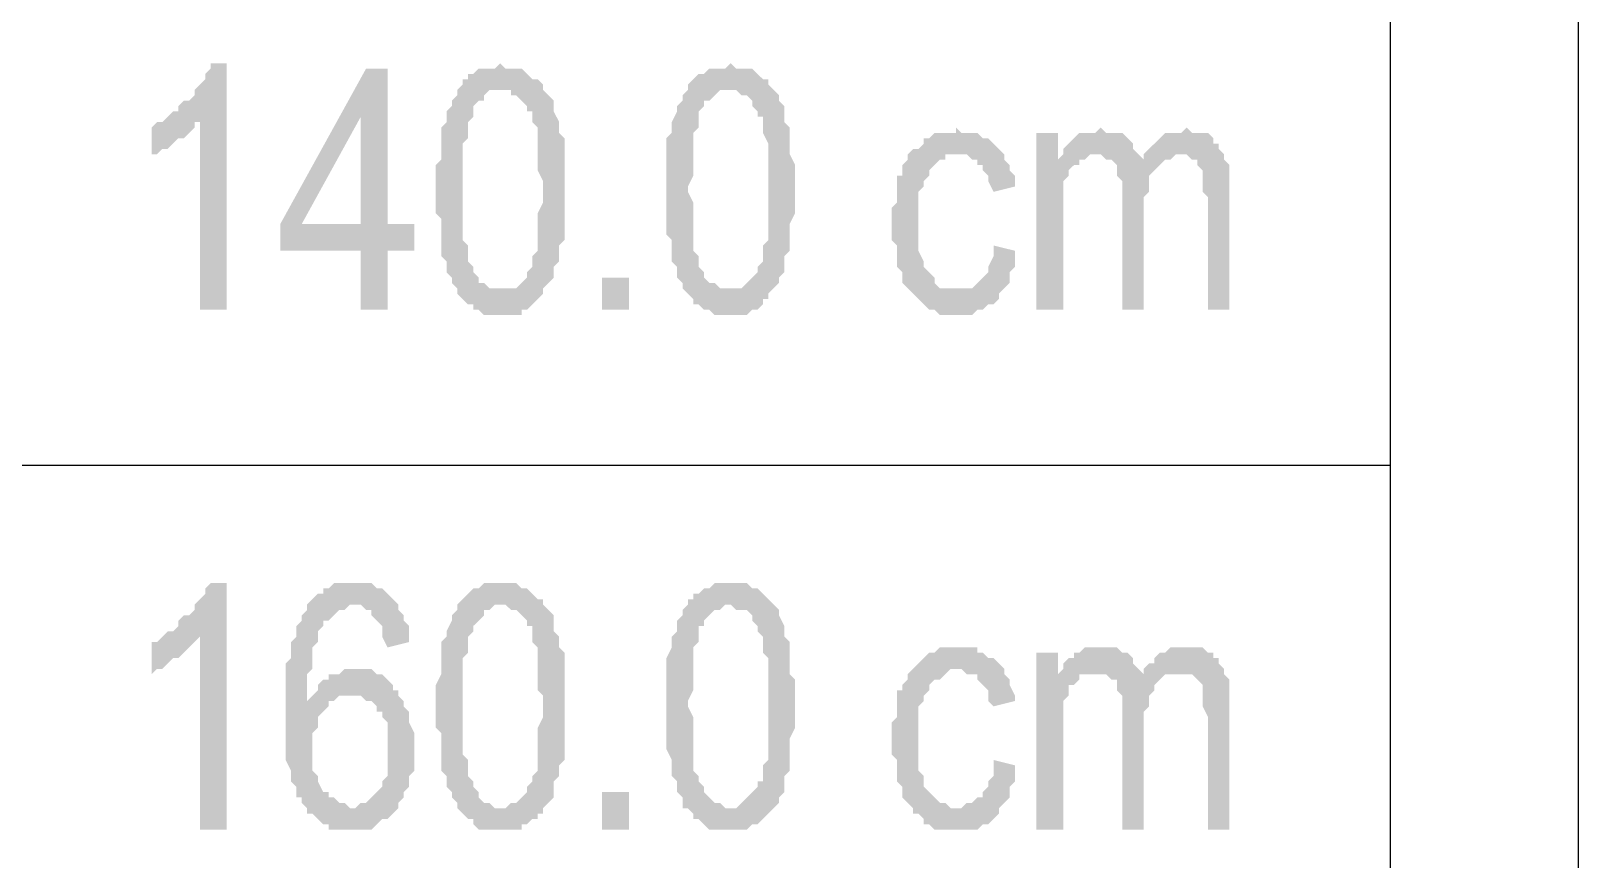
# Model space of a CAD drawing. Header units: inches. Extents: x 1387 to 2676, y -3005 to -2136.
# Drawn here: x 2562.568 to 2564.972, y -2153.449 to -2152.162 of the extents above; entities that cross this region are included whole.
import ezdxf

# ---------------------------------------------------------------- set-up
doc = ezdxf.new("R2010")
doc.units = ezdxf.units.IN
doc.header["$MEASUREMENT"] = 0
doc.layers.add('SAZE_DRAWINGS', color=7, linetype='Continuous')

msp = doc.modelspace()

# ---------------------------------------------------------------- hatches: boundary and pattern name
at = {"layer": 'SAZE_DRAWINGS'}
for points in [[(2562.871924, -2152.212061), (2562.846924, -2152.212061), (2562.846924, -2152.220394), (2562.83859, -2152.228728), (2562.83859, -2152.237061), (2562.830257, -2152.245394), (2562.821924, -2152.253728), (2562.821924, -2152.262061), (2562.81359, -2152.270394), (2562.805257, -2152.270394), (2562.796924, -2152.278728), (2562.796924, -2152.287061), (2562.78859, -2152.287061), (2562.780257, -2152.295394), (2562.830257, -2152.303728), (2562.830257, -2152.595394), (2562.871924, -2152.595394)], [(2563.121924, -2152.220394), (2563.08859, -2152.220394), (2562.955257, -2152.462061), (2562.955257, -2152.503728), (2563.080257, -2152.503728), (2563.080257, -2152.595394), (2563.121924, -2152.595394), (2563.121924, -2152.503728), (2563.16359, -2152.503728), (2563.16359, -2152.462061), (2563.121924, -2152.462061), (2562.98859, -2152.462061), (2563.080257, -2152.295394)], [(2563.121924, -2152.220394), (2563.080257, -2152.295394), (2563.080257, -2152.462061), (2562.98859, -2152.462061), (2563.121924, -2152.462061)], [(2563.296924, -2152.212061), (2563.296924, -2152.212061), (2563.28859, -2152.220394), (2563.26359, -2152.220394), (2563.255257, -2152.228728), (2563.246924, -2152.228728), (2563.246924, -2152.237061), (2563.23859, -2152.237061), (2563.23859, -2152.245394), (2563.230257, -2152.253728), (2563.296924, -2152.253728), (2563.305257, -2152.253728), (2563.31359, -2152.253728), (2563.31359, -2152.262061), (2563.321924, -2152.262061), (2563.330257, -2152.270394), (2563.33859, -2152.278728), (2563.33859, -2152.287061), (2563.346924, -2152.287061), (2563.346924, -2152.295394), (2563.346924, -2152.295394), (2563.346924, -2152.303728), (2563.355257, -2152.312061), (2563.355257, -2152.320394), (2563.355257, -2152.337061), (2563.355257, -2152.345394), (2563.355257, -2152.353728), (2563.355257, -2152.370394), (2563.355257, -2152.378728), (2563.36359, -2152.395394), (2563.36359, -2152.412061), (2563.36359, -2152.412061), (2563.36359, -2152.428728), (2563.355257, -2152.445394), (2563.355257, -2152.453728), (2563.355257, -2152.470394), (2563.355257, -2152.478728), (2563.355257, -2152.487061), (2563.355257, -2152.495394), (2563.355257, -2152.503728), (2563.346924, -2152.512061), (2563.346924, -2152.520394), (2563.346924, -2152.528728), (2563.33859, -2152.537061), (2563.33859, -2152.537061), (2563.33859, -2152.545394), (2563.330257, -2152.553728), (2563.321924, -2152.562061), (2563.31359, -2152.562061), (2563.305257, -2152.562061), (2563.296924, -2152.562061), (2563.230257, -2152.570394), (2563.23859, -2152.578728), (2563.246924, -2152.587061), (2563.255257, -2152.587061), (2563.255257, -2152.595394), (2563.26359, -2152.595394), (2563.271924, -2152.603728), (2563.280257, -2152.603728), (2563.28859, -2152.603728), (2563.296924, -2152.603728), (2563.296924, -2152.603728), (2563.305257, -2152.603728), (2563.321924, -2152.603728), (2563.330257, -2152.603728), (2563.330257, -2152.595394), (2563.33859, -2152.595394), (2563.346924, -2152.587061), (2563.355257, -2152.578728), (2563.355257, -2152.578728), (2563.36359, -2152.570394), (2563.36359, -2152.562061), (2563.371924, -2152.553728), (2563.380257, -2152.545394), (2563.380257, -2152.537061), (2563.380257, -2152.528728), (2563.38859, -2152.520394), (2563.38859, -2152.512061), (2563.38859, -2152.503728), (2563.38859, -2152.495394), (2563.396924, -2152.487061), (2563.396924, -2152.478728), (2563.396924, -2152.470394), (2563.396924, -2152.462061), (2563.396924, -2152.445394), (2563.396924, -2152.437061), (2563.396924, -2152.420394), (2563.396924, -2152.412061), (2563.396924, -2152.403728), (2563.396924, -2152.387061), (2563.396924, -2152.378728), (2563.396924, -2152.370394), (2563.396924, -2152.353728), (2563.396924, -2152.345394), (2563.396924, -2152.337061), (2563.396924, -2152.328728), (2563.38859, -2152.320394), (2563.38859, -2152.312061), (2563.38859, -2152.303728), (2563.380257, -2152.287061), (2563.380257, -2152.278728), (2563.380257, -2152.270394), (2563.371924, -2152.262061), (2563.36359, -2152.253728), (2563.36359, -2152.245394), (2563.355257, -2152.237061), (2563.346924, -2152.237061), (2563.33859, -2152.228728), (2563.33859, -2152.228728), (2563.330257, -2152.220394), (2563.321924, -2152.220394), (2563.31359, -2152.220394), (2563.305257, -2152.220394)], [(2563.655257, -2152.212061), (2563.655257, -2152.212061), (2563.646924, -2152.220394), (2563.621924, -2152.220394), (2563.61359, -2152.228728), (2563.605257, -2152.228728), (2563.596924, -2152.237061), (2563.596924, -2152.237061), (2563.58859, -2152.245394), (2563.58859, -2152.253728), (2563.655257, -2152.253728), (2563.655257, -2152.253728), (2563.66359, -2152.253728), (2563.671924, -2152.262061), (2563.680257, -2152.262061), (2563.68859, -2152.270394), (2563.68859, -2152.278728), (2563.696924, -2152.287061), (2563.696924, -2152.287061), (2563.696924, -2152.295394), (2563.705257, -2152.295394), (2563.705257, -2152.303728), (2563.705257, -2152.312061), (2563.705257, -2152.320394), (2563.71359, -2152.337061), (2563.71359, -2152.345394), (2563.71359, -2152.353728), (2563.71359, -2152.370394), (2563.71359, -2152.378728), (2563.71359, -2152.395394), (2563.71359, -2152.412061), (2563.71359, -2152.412061), (2563.71359, -2152.428728), (2563.71359, -2152.445394), (2563.71359, -2152.453728), (2563.71359, -2152.470394), (2563.71359, -2152.478728), (2563.71359, -2152.487061), (2563.705257, -2152.495394), (2563.705257, -2152.503728), (2563.705257, -2152.512061), (2563.705257, -2152.520394), (2563.696924, -2152.528728), (2563.696924, -2152.537061), (2563.696924, -2152.537061), (2563.68859, -2152.545394), (2563.680257, -2152.553728), (2563.671924, -2152.562061), (2563.671924, -2152.562061), (2563.66359, -2152.562061), (2563.655257, -2152.562061), (2563.58859, -2152.570394), (2563.596924, -2152.578728), (2563.596924, -2152.587061), (2563.605257, -2152.587061), (2563.61359, -2152.595394), (2563.621924, -2152.595394), (2563.630257, -2152.603728), (2563.63859, -2152.603728), (2563.646924, -2152.603728), (2563.655257, -2152.603728), (2563.655257, -2152.603728), (2563.66359, -2152.603728), (2563.671924, -2152.603728), (2563.680257, -2152.603728), (2563.68859, -2152.595394), (2563.696924, -2152.595394), (2563.705257, -2152.587061), (2563.705257, -2152.578728), (2563.71359, -2152.578728), (2563.71359, -2152.570394), (2563.721924, -2152.562061), (2563.730257, -2152.553728), (2563.730257, -2152.545394), (2563.73859, -2152.537061), (2563.73859, -2152.528728), (2563.73859, -2152.520394), (2563.73859, -2152.512061), (2563.746924, -2152.503728), (2563.746924, -2152.495394), (2563.746924, -2152.487061), (2563.746924, -2152.478728), (2563.746924, -2152.470394), (2563.746924, -2152.462061), (2563.755257, -2152.445394), (2563.755257, -2152.437061), (2563.755257, -2152.420394), (2563.755257, -2152.412061), (2563.755257, -2152.403728), (2563.755257, -2152.387061), (2563.755257, -2152.378728), (2563.755257, -2152.370394), (2563.746924, -2152.353728), (2563.746924, -2152.345394), (2563.746924, -2152.337061), (2563.746924, -2152.328728), (2563.746924, -2152.320394), (2563.746924, -2152.312061), (2563.73859, -2152.303728), (2563.73859, -2152.287061), (2563.73859, -2152.278728), (2563.730257, -2152.270394), (2563.730257, -2152.262061), (2563.721924, -2152.253728), (2563.71359, -2152.245394), (2563.71359, -2152.237061), (2563.705257, -2152.237061), (2563.696924, -2152.228728), (2563.696924, -2152.228728), (2563.68859, -2152.220394), (2563.680257, -2152.220394), (2563.671924, -2152.220394), (2563.66359, -2152.220394)], [(2563.230257, -2152.253728), (2563.230257, -2152.262061), (2563.221924, -2152.270394), (2563.221924, -2152.278728), (2563.21359, -2152.287061), (2563.21359, -2152.303728), (2563.21359, -2152.303728), (2563.205257, -2152.312061), (2563.205257, -2152.320394), (2563.205257, -2152.328728), (2563.205257, -2152.337061), (2563.205257, -2152.353728), (2563.205257, -2152.362061), (2563.196924, -2152.370394), (2563.196924, -2152.387061), (2563.196924, -2152.395394), (2563.196924, -2152.412061), (2563.196924, -2152.420394), (2563.196924, -2152.428728), (2563.196924, -2152.445394), (2563.205257, -2152.453728), (2563.205257, -2152.470394), (2563.205257, -2152.478728), (2563.205257, -2152.487061), (2563.205257, -2152.503728), (2563.205257, -2152.512061), (2563.21359, -2152.520394), (2563.21359, -2152.528728), (2563.21359, -2152.537061), (2563.221924, -2152.545394), (2563.221924, -2152.553728), (2563.230257, -2152.562061), (2563.230257, -2152.562061), (2563.230257, -2152.570394), (2563.296924, -2152.562061), (2563.296924, -2152.562061), (2563.28859, -2152.562061), (2563.280257, -2152.562061), (2563.271924, -2152.553728), (2563.26359, -2152.553728), (2563.26359, -2152.545394), (2563.255257, -2152.537061), (2563.255257, -2152.537061), (2563.255257, -2152.528728), (2563.246924, -2152.520394), (2563.246924, -2152.512061), (2563.246924, -2152.503728), (2563.246924, -2152.495394), (2563.23859, -2152.487061), (2563.23859, -2152.478728), (2563.23859, -2152.462061), (2563.23859, -2152.453728), (2563.23859, -2152.437061), (2563.23859, -2152.428728), (2563.23859, -2152.412061), (2563.23859, -2152.403728), (2563.23859, -2152.387061), (2563.23859, -2152.370394), (2563.23859, -2152.362061), (2563.23859, -2152.353728), (2563.23859, -2152.337061), (2563.246924, -2152.328728), (2563.246924, -2152.320394), (2563.246924, -2152.312061), (2563.246924, -2152.303728), (2563.255257, -2152.295394), (2563.255257, -2152.287061), (2563.255257, -2152.278728), (2563.26359, -2152.270394), (2563.271924, -2152.270394), (2563.271924, -2152.262061), (2563.280257, -2152.253728), (2563.28859, -2152.253728), (2563.296924, -2152.253728)], [(2563.58859, -2152.253728), (2563.580257, -2152.262061), (2563.580257, -2152.270394), (2563.571924, -2152.278728), (2563.571924, -2152.287061), (2563.56359, -2152.303728), (2563.56359, -2152.303728), (2563.56359, -2152.312061), (2563.56359, -2152.320394), (2563.555257, -2152.328728), (2563.555257, -2152.337061), (2563.555257, -2152.353728), (2563.555257, -2152.362061), (2563.555257, -2152.370394), (2563.555257, -2152.387061), (2563.555257, -2152.395394), (2563.555257, -2152.412061), (2563.555257, -2152.420394), (2563.555257, -2152.428728), (2563.555257, -2152.445394), (2563.555257, -2152.453728), (2563.555257, -2152.470394), (2563.555257, -2152.478728), (2563.56359, -2152.487061), (2563.56359, -2152.503728), (2563.56359, -2152.512061), (2563.56359, -2152.520394), (2563.571924, -2152.528728), (2563.571924, -2152.537061), (2563.571924, -2152.545394), (2563.580257, -2152.553728), (2563.580257, -2152.562061), (2563.580257, -2152.562061), (2563.58859, -2152.570394), (2563.655257, -2152.562061), (2563.646924, -2152.562061), (2563.646924, -2152.562061), (2563.63859, -2152.562061), (2563.630257, -2152.553728), (2563.621924, -2152.553728), (2563.61359, -2152.545394), (2563.61359, -2152.537061), (2563.61359, -2152.537061), (2563.605257, -2152.528728), (2563.605257, -2152.520394), (2563.605257, -2152.512061), (2563.596924, -2152.503728), (2563.596924, -2152.495394), (2563.596924, -2152.487061), (2563.596924, -2152.478728), (2563.596924, -2152.462061), (2563.596924, -2152.453728), (2563.596924, -2152.437061), (2563.596924, -2152.428728), (2563.58859, -2152.412061), (2563.58859, -2152.403728), (2563.596924, -2152.387061), (2563.596924, -2152.370394), (2563.596924, -2152.362061), (2563.596924, -2152.353728), (2563.596924, -2152.337061), (2563.596924, -2152.328728), (2563.596924, -2152.320394), (2563.605257, -2152.312061), (2563.605257, -2152.303728), (2563.605257, -2152.295394), (2563.605257, -2152.287061), (2563.61359, -2152.278728), (2563.61359, -2152.270394), (2563.621924, -2152.270394), (2563.630257, -2152.262061), (2563.63859, -2152.253728), (2563.646924, -2152.253728), (2563.655257, -2152.253728)], [(2562.780257, -2152.295394), (2562.771924, -2152.303728), (2562.76359, -2152.303728), (2562.755257, -2152.312061), (2562.755257, -2152.353728), (2562.755257, -2152.353728), (2562.76359, -2152.353728), (2562.771924, -2152.345394), (2562.780257, -2152.345394), (2562.78859, -2152.337061), (2562.796924, -2152.328728), (2562.796924, -2152.328728), (2562.805257, -2152.328728), (2562.81359, -2152.320394), (2562.821924, -2152.312061), (2562.821924, -2152.303728), (2562.830257, -2152.303728)], [(2564.005257, -2152.312061), (2564.005257, -2152.320394), (2563.971924, -2152.320394), (2563.96359, -2152.328728), (2563.955257, -2152.328728), (2563.955257, -2152.337061), (2563.946924, -2152.345394), (2563.93859, -2152.345394), (2563.930257, -2152.353728), (2563.930257, -2152.362061), (2563.921924, -2152.370394), (2563.921924, -2152.387061), (2563.91359, -2152.387061), (2563.91359, -2152.395394), (2563.91359, -2152.403728), (2563.91359, -2152.420394), (2563.91359, -2152.428728), (2563.905257, -2152.437061), (2563.905257, -2152.445394), (2563.905257, -2152.462061), (2563.905257, -2152.470394), (2563.905257, -2152.487061), (2563.91359, -2152.495394), (2563.91359, -2152.503728), (2563.91359, -2152.520394), (2563.91359, -2152.528728), (2563.921924, -2152.537061), (2563.921924, -2152.545394), (2563.921924, -2152.553728), (2563.930257, -2152.562061), (2563.93859, -2152.570394), (2564.005257, -2152.562061), (2564.005257, -2152.562061), (2563.996924, -2152.562061), (2563.98859, -2152.562061), (2563.980257, -2152.562061), (2563.971924, -2152.553728), (2563.971924, -2152.545394), (2563.96359, -2152.537061), (2563.96359, -2152.537061), (2563.955257, -2152.528728), (2563.955257, -2152.528728), (2563.955257, -2152.520394), (2563.946924, -2152.503728), (2563.946924, -2152.495394), (2563.946924, -2152.487061), (2563.946924, -2152.470394), (2563.946924, -2152.462061), (2563.946924, -2152.462061), (2563.946924, -2152.445394), (2563.946924, -2152.437061), (2563.946924, -2152.420394), (2563.946924, -2152.412061), (2563.955257, -2152.403728), (2563.955257, -2152.395394), (2563.96359, -2152.387061), (2563.96359, -2152.378728), (2563.96359, -2152.378728), (2563.971924, -2152.370394), (2563.980257, -2152.362061), (2563.98859, -2152.362061), (2563.98859, -2152.353728), (2563.996924, -2152.353728), (2564.01359, -2152.353728), (2564.080257, -2152.353728), (2564.071924, -2152.345394), (2564.06359, -2152.337061), (2564.06359, -2152.337061), (2564.055257, -2152.328728), (2564.046924, -2152.328728), (2564.03859, -2152.320394), (2564.03859, -2152.320394), (2564.030257, -2152.320394), (2564.01359, -2152.320394)], [(2564.16359, -2152.320394), (2564.130257, -2152.320394), (2564.130257, -2152.595394), (2564.171924, -2152.595394), (2564.171924, -2152.453728), (2564.171924, -2152.445394), (2564.171924, -2152.437061), (2564.171924, -2152.420394), (2564.171924, -2152.412061), (2564.171924, -2152.403728), (2564.171924, -2152.395394), (2564.180257, -2152.387061), (2564.180257, -2152.378728), (2564.18859, -2152.370394), (2564.196924, -2152.370394), (2564.196924, -2152.362061), (2564.16359, -2152.362061)], [(2564.230257, -2152.312061), (2564.221924, -2152.320394), (2564.196924, -2152.320394), (2564.18859, -2152.328728), (2564.18859, -2152.328728), (2564.180257, -2152.337061), (2564.171924, -2152.345394), (2564.171924, -2152.353728), (2564.221924, -2152.353728), (2564.221924, -2152.353728), (2564.230257, -2152.353728), (2564.23859, -2152.362061), (2564.246924, -2152.362061), (2564.296924, -2152.362061), (2564.296924, -2152.362061), (2564.28859, -2152.353728), (2564.280257, -2152.345394), (2564.280257, -2152.337061), (2564.271924, -2152.328728), (2564.271924, -2152.328728), (2564.26359, -2152.320394), (2564.255257, -2152.320394), (2564.246924, -2152.320394), (2564.23859, -2152.320394)], [(2564.36359, -2152.312061), (2564.36359, -2152.312061), (2564.355257, -2152.320394), (2564.330257, -2152.320394), (2564.321924, -2152.328728), (2564.31359, -2152.337061), (2564.31359, -2152.337061), (2564.305257, -2152.345394), (2564.296924, -2152.353728), (2564.355257, -2152.353728), (2564.36359, -2152.353728), (2564.371924, -2152.362061), (2564.380257, -2152.362061), (2564.380257, -2152.370394), (2564.38859, -2152.378728), (2564.38859, -2152.387061), (2564.38859, -2152.387061), (2564.38859, -2152.395394), (2564.38859, -2152.412061), (2564.396924, -2152.420394), (2564.396924, -2152.595394), (2564.430257, -2152.595394), (2564.430257, -2152.412061), (2564.430257, -2152.403728), (2564.430257, -2152.395394), (2564.430257, -2152.378728), (2564.430257, -2152.370394), (2564.421924, -2152.362061), (2564.421924, -2152.353728), (2564.41359, -2152.345394), (2564.41359, -2152.337061), (2564.405257, -2152.337061), (2564.405257, -2152.328728), (2564.396924, -2152.320394), (2564.38859, -2152.320394), (2564.380257, -2152.320394), (2564.371924, -2152.320394)], [(2564.080257, -2152.353728), (2564.01359, -2152.353728), (2564.021924, -2152.353728), (2564.030257, -2152.362061), (2564.03859, -2152.362061), (2564.03859, -2152.370394), (2564.046924, -2152.370394), (2564.046924, -2152.378728), (2564.055257, -2152.387061), (2564.055257, -2152.395394), (2564.06359, -2152.412061), (2564.096924, -2152.403728), (2564.096924, -2152.403728), (2564.096924, -2152.387061), (2564.08859, -2152.378728), (2564.08859, -2152.370394), (2564.080257, -2152.362061)], [(2564.171924, -2152.353728), (2564.16359, -2152.362061), (2564.205257, -2152.362061), (2564.21359, -2152.353728), (2564.221924, -2152.353728)], [(2564.296924, -2152.353728), (2564.296924, -2152.362061), (2564.246924, -2152.362061), (2564.255257, -2152.370394), (2564.255257, -2152.378728), (2564.255257, -2152.387061), (2564.26359, -2152.395394), (2564.26359, -2152.403728), (2564.26359, -2152.420394), (2564.26359, -2152.595394), (2564.296924, -2152.595394), (2564.296924, -2152.437061), (2564.296924, -2152.428728), (2564.296924, -2152.420394), (2564.305257, -2152.412061), (2564.305257, -2152.395394), (2564.305257, -2152.387061), (2564.31359, -2152.378728), (2564.31359, -2152.378728), (2564.31359, -2152.378728), (2564.321924, -2152.370394), (2564.330257, -2152.362061), (2564.33859, -2152.362061), (2564.346924, -2152.353728), (2564.355257, -2152.353728)], [(2564.06359, -2152.495394), (2564.06359, -2152.512061), (2564.055257, -2152.528728), (2564.055257, -2152.537061), (2564.046924, -2152.545394), (2564.046924, -2152.545394), (2564.03859, -2152.553728), (2564.030257, -2152.562061), (2564.021924, -2152.562061), (2564.01359, -2152.562061), (2564.005257, -2152.562061), (2563.93859, -2152.570394), (2563.93859, -2152.570394), (2563.946924, -2152.578728), (2563.955257, -2152.587061), (2563.955257, -2152.587061), (2563.96359, -2152.595394), (2563.971924, -2152.595394), (2563.980257, -2152.603728), (2563.98859, -2152.603728), (2563.996924, -2152.603728), (2564.005257, -2152.603728), (2564.01359, -2152.603728), (2564.021924, -2152.603728), (2564.030257, -2152.603728), (2564.03859, -2152.595394), (2564.046924, -2152.595394), (2564.055257, -2152.587061), (2564.06359, -2152.587061), (2564.071924, -2152.578728), (2564.071924, -2152.578728), (2564.071924, -2152.570394), (2564.080257, -2152.562061), (2564.08859, -2152.553728), (2564.08859, -2152.545394), (2564.08859, -2152.537061), (2564.096924, -2152.528728), (2564.096924, -2152.512061), (2564.096924, -2152.503728)], [(2562.871924, -2153.020394), (2562.846924, -2153.020394), (2562.83859, -2153.028728), (2562.83859, -2153.037061), (2562.830257, -2153.045394), (2562.821924, -2153.053728), (2562.821924, -2153.062061), (2562.81359, -2153.070394), (2562.805257, -2153.070394), (2562.796924, -2153.078728), (2562.796924, -2153.087061), (2562.78859, -2153.095394), (2562.780257, -2153.095394), (2562.830257, -2153.103728), (2562.830257, -2153.403728), (2562.871924, -2153.403728)], [(2563.071924, -2153.020394), (2563.03859, -2153.020394), (2563.030257, -2153.028728), (2563.021924, -2153.028728), (2563.021924, -2153.037061), (2563.01359, -2153.037061), (2563.005257, -2153.045394), (2562.996924, -2153.053728), (2563.071924, -2153.053728), (2563.071924, -2153.053728), (2563.080257, -2153.053728), (2563.08859, -2153.062061), (2563.096924, -2153.062061), (2563.096924, -2153.070394), (2563.105257, -2153.078728), (2563.105257, -2153.078728), (2563.11359, -2153.087061), (2563.11359, -2153.095394), (2563.11359, -2153.103728), (2563.121924, -2153.120394), (2563.155257, -2153.112061), (2563.155257, -2153.103728), (2563.155257, -2153.095394), (2563.155257, -2153.087061), (2563.146924, -2153.078728), (2563.146924, -2153.070394), (2563.13859, -2153.062061), (2563.13859, -2153.053728), (2563.130257, -2153.045394), (2563.121924, -2153.037061), (2563.121924, -2153.037061), (2563.11359, -2153.028728), (2563.105257, -2153.028728), (2563.096924, -2153.020394), (2563.08859, -2153.020394), (2563.080257, -2153.020394)], [(2563.296924, -2153.020394), (2563.296924, -2153.020394), (2563.271924, -2153.020394), (2563.26359, -2153.028728), (2563.255257, -2153.028728), (2563.246924, -2153.037061), (2563.246924, -2153.037061), (2563.23859, -2153.045394), (2563.23859, -2153.045394), (2563.230257, -2153.053728), (2563.296924, -2153.053728), (2563.305257, -2153.053728), (2563.31359, -2153.062061), (2563.31359, -2153.062061), (2563.321924, -2153.062061), (2563.330257, -2153.070394), (2563.33859, -2153.078728), (2563.33859, -2153.087061), (2563.346924, -2153.087061), (2563.346924, -2153.095394), (2563.346924, -2153.103728), (2563.346924, -2153.112061), (2563.355257, -2153.120394), (2563.355257, -2153.128728), (2563.355257, -2153.137061), (2563.355257, -2153.145394), (2563.355257, -2153.153728), (2563.355257, -2153.170394), (2563.355257, -2153.187061), (2563.36359, -2153.195394), (2563.36359, -2153.212061), (2563.36359, -2153.212061), (2563.36359, -2153.228728), (2563.355257, -2153.245394), (2563.355257, -2153.253728), (2563.355257, -2153.270394), (2563.355257, -2153.278728), (2563.355257, -2153.295394), (2563.355257, -2153.303728), (2563.355257, -2153.312061), (2563.346924, -2153.320394), (2563.346924, -2153.328728), (2563.346924, -2153.328728), (2563.33859, -2153.337061), (2563.33859, -2153.337061), (2563.33859, -2153.345394), (2563.330257, -2153.353728), (2563.321924, -2153.362061), (2563.31359, -2153.362061), (2563.305257, -2153.370394), (2563.296924, -2153.370394), (2563.230257, -2153.370394), (2563.23859, -2153.378728), (2563.246924, -2153.387061), (2563.255257, -2153.387061), (2563.255257, -2153.395394), (2563.26359, -2153.403728), (2563.271924, -2153.403728), (2563.280257, -2153.403728), (2563.28859, -2153.403728), (2563.296924, -2153.403728), (2563.296924, -2153.403728), (2563.305257, -2153.403728), (2563.321924, -2153.403728), (2563.330257, -2153.403728), (2563.330257, -2153.395394), (2563.33859, -2153.395394), (2563.346924, -2153.387061), (2563.355257, -2153.387061), (2563.355257, -2153.378728), (2563.36359, -2153.378728), (2563.36359, -2153.370394), (2563.371924, -2153.362061), (2563.380257, -2153.353728), (2563.380257, -2153.345394), (2563.380257, -2153.328728), (2563.38859, -2153.320394), (2563.38859, -2153.320394), (2563.38859, -2153.312061), (2563.38859, -2153.303728), (2563.396924, -2153.295394), (2563.396924, -2153.278728), (2563.396924, -2153.270394), (2563.396924, -2153.262061), (2563.396924, -2153.245394), (2563.396924, -2153.237061), (2563.396924, -2153.228728), (2563.396924, -2153.212061), (2563.396924, -2153.203728), (2563.396924, -2153.195394), (2563.396924, -2153.178728), (2563.396924, -2153.170394), (2563.396924, -2153.162061), (2563.396924, -2153.145394), (2563.396924, -2153.137061), (2563.396924, -2153.128728), (2563.38859, -2153.120394), (2563.38859, -2153.112061), (2563.38859, -2153.103728), (2563.380257, -2153.095394), (2563.380257, -2153.087061), (2563.380257, -2153.070394), (2563.371924, -2153.062061), (2563.36359, -2153.053728), (2563.36359, -2153.045394), (2563.355257, -2153.045394), (2563.346924, -2153.037061), (2563.33859, -2153.028728), (2563.33859, -2153.028728), (2563.330257, -2153.028728), (2563.321924, -2153.020394), (2563.31359, -2153.020394), (2563.305257, -2153.020394)], [(2563.655257, -2153.020394), (2563.655257, -2153.020394), (2563.630257, -2153.020394), (2563.621924, -2153.028728), (2563.61359, -2153.028728), (2563.605257, -2153.037061), (2563.596924, -2153.037061), (2563.596924, -2153.045394), (2563.58859, -2153.045394), (2563.58859, -2153.053728), (2563.655257, -2153.053728), (2563.655257, -2153.053728), (2563.66359, -2153.062061), (2563.671924, -2153.062061), (2563.680257, -2153.062061), (2563.68859, -2153.070394), (2563.68859, -2153.078728), (2563.696924, -2153.087061), (2563.696924, -2153.087061), (2563.696924, -2153.095394), (2563.705257, -2153.103728), (2563.705257, -2153.112061), (2563.705257, -2153.120394), (2563.705257, -2153.128728), (2563.71359, -2153.137061), (2563.71359, -2153.145394), (2563.71359, -2153.153728), (2563.71359, -2153.170394), (2563.71359, -2153.187061), (2563.71359, -2153.195394), (2563.71359, -2153.212061), (2563.71359, -2153.212061), (2563.71359, -2153.228728), (2563.71359, -2153.245394), (2563.71359, -2153.253728), (2563.71359, -2153.270394), (2563.71359, -2153.278728), (2563.71359, -2153.295394), (2563.705257, -2153.303728), (2563.705257, -2153.312061), (2563.705257, -2153.320394), (2563.705257, -2153.328728), (2563.696924, -2153.328728), (2563.696924, -2153.337061), (2563.696924, -2153.337061), (2563.68859, -2153.345394), (2563.680257, -2153.353728), (2563.671924, -2153.362061), (2563.671924, -2153.362061), (2563.66359, -2153.370394), (2563.655257, -2153.370394), (2563.58859, -2153.370394), (2563.596924, -2153.378728), (2563.596924, -2153.387061), (2563.605257, -2153.387061), (2563.61359, -2153.395394), (2563.621924, -2153.403728), (2563.630257, -2153.403728), (2563.63859, -2153.403728), (2563.646924, -2153.403728), (2563.655257, -2153.403728), (2563.655257, -2153.403728), (2563.66359, -2153.403728), (2563.671924, -2153.403728), (2563.680257, -2153.403728), (2563.68859, -2153.395394), (2563.696924, -2153.395394), (2563.705257, -2153.387061), (2563.705257, -2153.387061), (2563.71359, -2153.378728), (2563.71359, -2153.378728), (2563.721924, -2153.370394), (2563.730257, -2153.362061), (2563.730257, -2153.353728), (2563.73859, -2153.345394), (2563.73859, -2153.328728), (2563.73859, -2153.320394), (2563.73859, -2153.320394), (2563.746924, -2153.312061), (2563.746924, -2153.303728), (2563.746924, -2153.295394), (2563.746924, -2153.278728), (2563.746924, -2153.270394), (2563.746924, -2153.262061), (2563.755257, -2153.245394), (2563.755257, -2153.237061), (2563.755257, -2153.228728), (2563.755257, -2153.212061), (2563.755257, -2153.203728), (2563.755257, -2153.195394), (2563.755257, -2153.178728), (2563.755257, -2153.170394), (2563.746924, -2153.162061), (2563.746924, -2153.145394), (2563.746924, -2153.137061), (2563.746924, -2153.128728), (2563.746924, -2153.120394), (2563.746924, -2153.112061), (2563.73859, -2153.103728), (2563.73859, -2153.095394), (2563.73859, -2153.087061), (2563.730257, -2153.070394), (2563.730257, -2153.062061), (2563.721924, -2153.053728), (2563.71359, -2153.045394), (2563.71359, -2153.045394), (2563.705257, -2153.037061), (2563.696924, -2153.028728), (2563.696924, -2153.028728), (2563.68859, -2153.028728), (2563.680257, -2153.020394), (2563.671924, -2153.020394), (2563.66359, -2153.020394)], [(2562.996924, -2153.053728), (2562.996924, -2153.062061), (2562.996924, -2153.062061), (2562.98859, -2153.070394), (2562.98859, -2153.078728), (2562.980257, -2153.087061), (2562.980257, -2153.095394), (2562.980257, -2153.103728), (2562.971924, -2153.112061), (2562.971924, -2153.120394), (2562.971924, -2153.128728), (2562.971924, -2153.137061), (2562.96359, -2153.145394), (2562.96359, -2153.162061), (2562.96359, -2153.170394), (2562.96359, -2153.187061), (2562.96359, -2153.195394), (2562.96359, -2153.212061), (2562.96359, -2153.220394), (2562.96359, -2153.228728), (2562.96359, -2153.237061), (2562.96359, -2153.253728), (2562.96359, -2153.262061), (2562.96359, -2153.278728), (2562.96359, -2153.287061), (2562.96359, -2153.295394), (2562.971924, -2153.312061), (2562.971924, -2153.320394), (2562.971924, -2153.328728), (2562.980257, -2153.337061), (2562.980257, -2153.345394), (2562.980257, -2153.353728), (2562.98859, -2153.353728), (2562.98859, -2153.362061), (2562.996924, -2153.370394), (2562.996924, -2153.378728), (2563.005257, -2153.378728), (2563.01359, -2153.387061), (2563.021924, -2153.395394), (2563.030257, -2153.395394), (2563.030257, -2153.403728), (2563.03859, -2153.403728), (2563.046924, -2153.403728), (2563.055257, -2153.403728), (2563.06359, -2153.403728), (2563.071924, -2153.403728), (2563.080257, -2153.403728), (2563.08859, -2153.403728), (2563.096924, -2153.403728), (2563.105257, -2153.395394), (2563.105257, -2153.395394), (2563.11359, -2153.387061), (2563.11359, -2153.387061), (2563.121924, -2153.387061), (2563.130257, -2153.378728), (2563.13859, -2153.370394), (2563.06359, -2153.370394), (2563.06359, -2153.370394), (2563.055257, -2153.362061), (2563.046924, -2153.362061), (2563.03859, -2153.353728), (2563.030257, -2153.353728), (2563.030257, -2153.345394), (2563.021924, -2153.345394), (2563.01359, -2153.328728), (2563.01359, -2153.320394), (2563.01359, -2153.320394), (2563.005257, -2153.312061), (2563.005257, -2153.295394), (2563.005257, -2153.287061), (2563.005257, -2153.278728), (2563.005257, -2153.270394), (2563.005257, -2153.262061), (2563.005257, -2153.253728), (2563.01359, -2153.245394), (2563.01359, -2153.237061), (2563.01359, -2153.228728), (2563.021924, -2153.220394), (2563.030257, -2153.212061), (2563.030257, -2153.203728), (2562.996924, -2153.203728), (2562.996924, -2153.195394), (2562.996924, -2153.187061), (2562.996924, -2153.170394), (2562.996924, -2153.162061), (2563.005257, -2153.153728), (2563.005257, -2153.145394), (2563.005257, -2153.128728), (2563.005257, -2153.120394), (2563.01359, -2153.112061), (2563.01359, -2153.112061), (2563.01359, -2153.095394), (2563.021924, -2153.087061), (2563.021924, -2153.078728), (2563.030257, -2153.078728), (2563.03859, -2153.070394), (2563.046924, -2153.062061), (2563.055257, -2153.062061), (2563.06359, -2153.053728), (2563.071924, -2153.053728)], [(2563.230257, -2153.053728), (2563.230257, -2153.062061), (2563.221924, -2153.070394), (2563.221924, -2153.078728), (2563.21359, -2153.095394), (2563.21359, -2153.103728), (2563.21359, -2153.103728), (2563.205257, -2153.112061), (2563.205257, -2153.120394), (2563.205257, -2153.137061), (2563.205257, -2153.145394), (2563.205257, -2153.153728), (2563.205257, -2153.162061), (2563.196924, -2153.178728), (2563.196924, -2153.187061), (2563.196924, -2153.203728), (2563.196924, -2153.212061), (2563.196924, -2153.220394), (2563.196924, -2153.228728), (2563.196924, -2153.245394), (2563.205257, -2153.253728), (2563.205257, -2153.270394), (2563.205257, -2153.278728), (2563.205257, -2153.295394), (2563.205257, -2153.303728), (2563.205257, -2153.312061), (2563.21359, -2153.320394), (2563.21359, -2153.328728), (2563.21359, -2153.337061), (2563.221924, -2153.345394), (2563.221924, -2153.353728), (2563.230257, -2153.362061), (2563.230257, -2153.370394), (2563.230257, -2153.370394), (2563.296924, -2153.370394), (2563.296924, -2153.370394), (2563.28859, -2153.370394), (2563.280257, -2153.362061), (2563.271924, -2153.362061), (2563.26359, -2153.353728), (2563.26359, -2153.345394), (2563.255257, -2153.337061), (2563.255257, -2153.337061), (2563.255257, -2153.328728), (2563.246924, -2153.320394), (2563.246924, -2153.320394), (2563.246924, -2153.312061), (2563.246924, -2153.295394), (2563.23859, -2153.287061), (2563.23859, -2153.278728), (2563.23859, -2153.270394), (2563.23859, -2153.253728), (2563.23859, -2153.245394), (2563.23859, -2153.228728), (2563.23859, -2153.212061), (2563.23859, -2153.203728), (2563.23859, -2153.187061), (2563.23859, -2153.178728), (2563.23859, -2153.162061), (2563.23859, -2153.153728), (2563.23859, -2153.137061), (2563.246924, -2153.128728), (2563.246924, -2153.120394), (2563.246924, -2153.112061), (2563.246924, -2153.103728), (2563.255257, -2153.095394), (2563.255257, -2153.087061), (2563.255257, -2153.087061), (2563.26359, -2153.078728), (2563.271924, -2153.070394), (2563.271924, -2153.062061), (2563.280257, -2153.062061), (2563.28859, -2153.053728), (2563.296924, -2153.053728)], [(2563.58859, -2153.053728), (2563.580257, -2153.062061), (2563.580257, -2153.070394), (2563.571924, -2153.078728), (2563.571924, -2153.095394), (2563.56359, -2153.103728), (2563.56359, -2153.103728), (2563.56359, -2153.112061), (2563.56359, -2153.120394), (2563.555257, -2153.137061), (2563.555257, -2153.145394), (2563.555257, -2153.153728), (2563.555257, -2153.162061), (2563.555257, -2153.178728), (2563.555257, -2153.187061), (2563.555257, -2153.203728), (2563.555257, -2153.212061), (2563.555257, -2153.220394), (2563.555257, -2153.228728), (2563.555257, -2153.245394), (2563.555257, -2153.253728), (2563.555257, -2153.270394), (2563.555257, -2153.278728), (2563.56359, -2153.295394), (2563.56359, -2153.303728), (2563.56359, -2153.312061), (2563.56359, -2153.320394), (2563.571924, -2153.328728), (2563.571924, -2153.337061), (2563.571924, -2153.345394), (2563.580257, -2153.353728), (2563.580257, -2153.362061), (2563.580257, -2153.370394), (2563.58859, -2153.370394), (2563.655257, -2153.370394), (2563.646924, -2153.370394), (2563.646924, -2153.370394), (2563.63859, -2153.362061), (2563.630257, -2153.362061), (2563.621924, -2153.353728), (2563.61359, -2153.345394), (2563.61359, -2153.337061), (2563.61359, -2153.337061), (2563.605257, -2153.328728), (2563.605257, -2153.320394), (2563.605257, -2153.320394), (2563.596924, -2153.312061), (2563.596924, -2153.295394), (2563.596924, -2153.287061), (2563.596924, -2153.278728), (2563.596924, -2153.270394), (2563.596924, -2153.253728), (2563.596924, -2153.245394), (2563.596924, -2153.228728), (2563.58859, -2153.212061), (2563.58859, -2153.203728), (2563.596924, -2153.187061), (2563.596924, -2153.178728), (2563.596924, -2153.162061), (2563.596924, -2153.153728), (2563.596924, -2153.137061), (2563.596924, -2153.128728), (2563.596924, -2153.120394), (2563.605257, -2153.112061), (2563.605257, -2153.103728), (2563.605257, -2153.095394), (2563.605257, -2153.087061), (2563.61359, -2153.087061), (2563.61359, -2153.078728), (2563.621924, -2153.070394), (2563.630257, -2153.062061), (2563.63859, -2153.062061), (2563.646924, -2153.053728), (2563.655257, -2153.053728)], [(2562.780257, -2153.095394), (2562.771924, -2153.103728), (2562.76359, -2153.112061), (2562.755257, -2153.112061), (2562.755257, -2153.162061), (2562.755257, -2153.162061), (2562.76359, -2153.153728), (2562.771924, -2153.153728), (2562.780257, -2153.145394), (2562.78859, -2153.137061), (2562.796924, -2153.137061), (2562.796924, -2153.137061), (2562.805257, -2153.128728), (2562.81359, -2153.120394), (2562.821924, -2153.112061), (2562.821924, -2153.112061), (2562.830257, -2153.103728)], [(2564.005257, -2153.120394), (2564.005257, -2153.120394), (2563.980257, -2153.120394), (2563.971924, -2153.128728), (2563.96359, -2153.128728), (2563.955257, -2153.137061), (2563.955257, -2153.137061), (2563.946924, -2153.145394), (2563.93859, -2153.153728), (2563.930257, -2153.162061), (2563.930257, -2153.170394), (2563.921924, -2153.178728), (2563.921924, -2153.187061), (2563.91359, -2153.187061), (2563.91359, -2153.203728), (2563.91359, -2153.212061), (2563.91359, -2153.220394), (2563.91359, -2153.228728), (2563.905257, -2153.237061), (2563.905257, -2153.253728), (2563.905257, -2153.262061), (2563.905257, -2153.278728), (2563.905257, -2153.287061), (2563.91359, -2153.295394), (2563.91359, -2153.312061), (2563.91359, -2153.320394), (2563.91359, -2153.328728), (2563.921924, -2153.337061), (2563.921924, -2153.345394), (2563.921924, -2153.353728), (2563.930257, -2153.362061), (2563.93859, -2153.370394), (2564.005257, -2153.370394), (2564.005257, -2153.370394), (2563.996924, -2153.370394), (2563.98859, -2153.362061), (2563.980257, -2153.362061), (2563.971924, -2153.353728), (2563.971924, -2153.353728), (2563.96359, -2153.345394), (2563.96359, -2153.345394), (2563.955257, -2153.337061), (2563.955257, -2153.328728), (2563.955257, -2153.320394), (2563.946924, -2153.312061), (2563.946924, -2153.295394), (2563.946924, -2153.287061), (2563.946924, -2153.278728), (2563.946924, -2153.262061), (2563.946924, -2153.262061), (2563.946924, -2153.245394), (2563.946924, -2153.237061), (2563.946924, -2153.220394), (2563.946924, -2153.212061), (2563.955257, -2153.203728), (2563.955257, -2153.195394), (2563.96359, -2153.187061), (2563.96359, -2153.178728), (2563.96359, -2153.178728), (2563.971924, -2153.170394), (2563.980257, -2153.170394), (2563.98859, -2153.162061), (2563.98859, -2153.162061), (2563.996924, -2153.153728), (2564.01359, -2153.153728), (2564.080257, -2153.153728), (2564.071924, -2153.145394), (2564.06359, -2153.137061), (2564.06359, -2153.137061), (2564.055257, -2153.137061), (2564.046924, -2153.128728), (2564.03859, -2153.128728), (2564.03859, -2153.120394), (2564.030257, -2153.120394), (2564.01359, -2153.120394)], [(2564.230257, -2153.120394), (2564.205257, -2153.120394), (2564.196924, -2153.128728), (2564.18859, -2153.128728), (2564.18859, -2153.137061), (2564.180257, -2153.137061), (2564.171924, -2153.145394), (2564.171924, -2153.153728), (2564.221924, -2153.162061), (2564.221924, -2153.162061), (2564.230257, -2153.162061), (2564.23859, -2153.162061), (2564.246924, -2153.170394), (2564.296924, -2153.170394), (2564.296924, -2153.162061), (2564.28859, -2153.153728), (2564.280257, -2153.145394), (2564.280257, -2153.137061), (2564.271924, -2153.128728), (2564.271924, -2153.128728), (2564.26359, -2153.128728), (2564.255257, -2153.120394), (2564.246924, -2153.120394), (2564.23859, -2153.120394)], [(2564.36359, -2153.120394), (2564.36359, -2153.120394), (2564.33859, -2153.120394), (2564.330257, -2153.128728), (2564.321924, -2153.128728), (2564.31359, -2153.137061), (2564.31359, -2153.145394), (2564.305257, -2153.145394), (2564.296924, -2153.153728), (2564.355257, -2153.162061), (2564.36359, -2153.162061), (2564.371924, -2153.162061), (2564.380257, -2153.170394), (2564.380257, -2153.170394), (2564.38859, -2153.178728), (2564.38859, -2153.187061), (2564.38859, -2153.195394), (2564.38859, -2153.203728), (2564.38859, -2153.212061), (2564.396924, -2153.228728), (2564.396924, -2153.403728), (2564.430257, -2153.403728), (2564.430257, -2153.212061), (2564.430257, -2153.203728), (2564.430257, -2153.195394), (2564.430257, -2153.187061), (2564.430257, -2153.170394), (2564.421924, -2153.162061), (2564.421924, -2153.153728), (2564.41359, -2153.145394), (2564.41359, -2153.137061), (2564.405257, -2153.137061), (2564.405257, -2153.128728), (2564.396924, -2153.128728), (2564.38859, -2153.120394), (2564.380257, -2153.120394), (2564.371924, -2153.120394)], [(2564.16359, -2153.128728), (2564.130257, -2153.128728), (2564.130257, -2153.403728), (2564.171924, -2153.403728), (2564.171924, -2153.253728), (2564.171924, -2153.253728), (2564.171924, -2153.237061), (2564.171924, -2153.228728), (2564.171924, -2153.220394), (2564.171924, -2153.203728), (2564.171924, -2153.203728), (2564.180257, -2153.195394), (2564.180257, -2153.178728), (2564.18859, -2153.178728), (2564.196924, -2153.170394), (2564.196924, -2153.162061), (2564.16359, -2153.162061)], [(2563.071924, -2153.153728), (2563.071924, -2153.153728), (2563.055257, -2153.153728), (2563.046924, -2153.162061), (2563.03859, -2153.162061), (2563.030257, -2153.162061), (2563.030257, -2153.170394), (2563.021924, -2153.170394), (2563.01359, -2153.178728), (2563.01359, -2153.187061), (2563.005257, -2153.195394), (2562.996924, -2153.203728), (2563.030257, -2153.203728), (2563.03859, -2153.203728), (2563.046924, -2153.195394), (2563.055257, -2153.195394), (2563.06359, -2153.195394), (2563.13859, -2153.187061), (2563.130257, -2153.187061), (2563.130257, -2153.178728), (2563.121924, -2153.170394), (2563.11359, -2153.162061), (2563.105257, -2153.162061), (2563.096924, -2153.153728), (2563.08859, -2153.153728), (2563.080257, -2153.153728)], [(2564.080257, -2153.153728), (2564.01359, -2153.153728), (2564.021924, -2153.162061), (2564.03859, -2153.162061), (2564.03859, -2153.170394), (2564.046924, -2153.178728), (2564.046924, -2153.178728), (2564.055257, -2153.187061), (2564.055257, -2153.203728), (2564.06359, -2153.212061), (2564.096924, -2153.203728), (2564.096924, -2153.203728), (2564.096924, -2153.195394), (2564.08859, -2153.178728), (2564.08859, -2153.170394), (2564.080257, -2153.162061)], [(2564.296924, -2153.153728), (2564.296924, -2153.170394), (2564.246924, -2153.170394), (2564.255257, -2153.170394), (2564.255257, -2153.178728), (2564.255257, -2153.187061), (2564.26359, -2153.195394), (2564.26359, -2153.212061), (2564.26359, -2153.220394), (2564.26359, -2153.403728), (2564.296924, -2153.403728), (2564.296924, -2153.237061), (2564.296924, -2153.237061), (2564.296924, -2153.220394), (2564.305257, -2153.212061), (2564.305257, -2153.203728), (2564.305257, -2153.195394), (2564.31359, -2153.187061), (2564.31359, -2153.178728), (2564.31359, -2153.178728), (2564.321924, -2153.170394), (2564.330257, -2153.162061), (2564.33859, -2153.162061), (2564.346924, -2153.162061), (2564.355257, -2153.162061)], [(2563.13859, -2153.187061), (2563.06359, -2153.195394), (2563.080257, -2153.195394), (2563.08859, -2153.203728), (2563.096924, -2153.203728), (2563.105257, -2153.212061), (2563.105257, -2153.220394), (2563.11359, -2153.220394), (2563.11359, -2153.228728), (2563.121924, -2153.237061), (2563.121924, -2153.245394), (2563.121924, -2153.253728), (2563.121924, -2153.270394), (2563.121924, -2153.278728), (2563.121924, -2153.287061), (2563.121924, -2153.295394), (2563.121924, -2153.312061), (2563.121924, -2153.320394), (2563.11359, -2153.328728), (2563.11359, -2153.337061), (2563.105257, -2153.345394), (2563.105257, -2153.345394), (2563.096924, -2153.353728), (2563.08859, -2153.362061), (2563.080257, -2153.362061), (2563.071924, -2153.370394), (2563.06359, -2153.370394), (2563.13859, -2153.370394), (2563.13859, -2153.362061), (2563.146924, -2153.353728), (2563.146924, -2153.345394), (2563.155257, -2153.337061), (2563.155257, -2153.328728), (2563.155257, -2153.320394), (2563.16359, -2153.312061), (2563.16359, -2153.295394), (2563.16359, -2153.287061), (2563.16359, -2153.278728), (2563.16359, -2153.270394), (2563.16359, -2153.262061), (2563.16359, -2153.253728), (2563.155257, -2153.237061), (2563.155257, -2153.228728), (2563.155257, -2153.220394), (2563.146924, -2153.212061), (2563.146924, -2153.203728), (2563.13859, -2153.195394)], [(2564.06359, -2153.295394), (2564.06359, -2153.320394), (2564.055257, -2153.328728), (2564.055257, -2153.337061), (2564.046924, -2153.345394), (2564.046924, -2153.353728), (2564.03859, -2153.353728), (2564.030257, -2153.362061), (2564.021924, -2153.362061), (2564.01359, -2153.370394), (2564.005257, -2153.370394), (2563.93859, -2153.370394), (2563.93859, -2153.378728), (2563.946924, -2153.378728), (2563.955257, -2153.387061), (2563.955257, -2153.395394), (2563.96359, -2153.395394), (2563.971924, -2153.403728), (2563.980257, -2153.403728), (2563.98859, -2153.403728), (2563.996924, -2153.403728), (2564.005257, -2153.403728), (2564.01359, -2153.403728), (2564.021924, -2153.403728), (2564.030257, -2153.403728), (2564.03859, -2153.403728), (2564.046924, -2153.395394), (2564.055257, -2153.395394), (2564.06359, -2153.387061), (2564.071924, -2153.378728), (2564.071924, -2153.378728), (2564.071924, -2153.370394), (2564.080257, -2153.362061), (2564.08859, -2153.353728), (2564.08859, -2153.345394), (2564.08859, -2153.337061), (2564.096924, -2153.328728), (2564.096924, -2153.320394), (2564.096924, -2153.303728)]]:
    msp.add_hatch(color=3, dxfattribs=at).paths.add_polyline_path(points)

# ---------------------------------------------------------------- linework, layer by layer
at = {"layer": 'SAZE_DRAWINGS', "color": 3}
for points in [[(2564.971924, -2144.520394), (2564.971924, -2154.737061)], [(2564.680257, -2154.445394), (2564.680257, -2144.820394)], [(2554.555257, -2152.837061), (2564.680257, -2152.837061)]]:
    msp.add_lwpolyline(points, dxfattribs=at)
for points in [[(2563.455257, -2152.595394), (2563.455257, -2152.545394), (2563.496924, -2152.595394), (2563.496924, -2152.545394)], [(2564.171924, -2153.153728), (2564.16359, -2153.162061), (2564.221924, -2153.162061)], [(2563.455257, -2153.403728), (2563.455257, -2153.345394), (2563.496924, -2153.403728), (2563.496924, -2153.345394)]]:
    msp.add_solid(points, dxfattribs=at)

doc.saveas('drawing.dxf')
